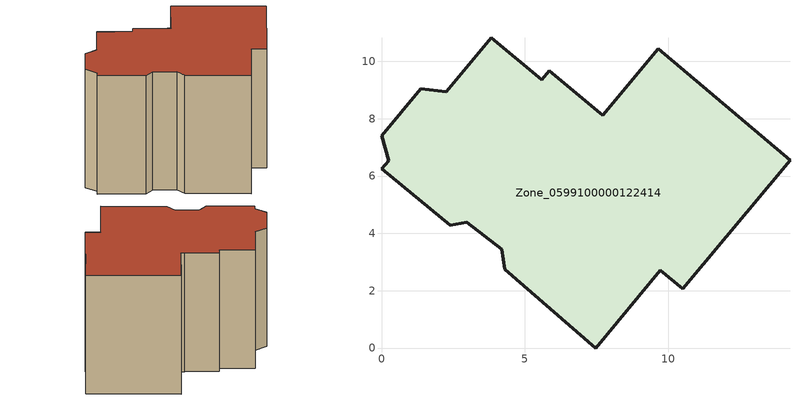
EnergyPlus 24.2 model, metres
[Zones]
Zone_0599100000122414
 floor ground (C_G): 5.85,9.67 7.52,8.28 7.72,8.12 9.66,10.45 14.25,6.56 10.5,2.07 9.73,2.71 7.47,0 4.3,2.75 4.2,3.44 2.97,4.39 2.39,4.28 0.01,6.25 0.25,6.54 0,7.41 1.37,9.04 2.26,8.95 3.83,10.82 5.59,9.36 z0
 wall outside (C_F): 2.39,4.28 2.97,4.39 4.2,3.44 4.3,2.75 7.47,0 9.73,2.71 10.5,2.07 14.25,6.56 9.66,10.45 7.72,8.12 7.52,8.28 5.85,9.67 5.59,9.36 3.83,10.82 2.26,8.95 1.37,9.04 0,7.41 0.25,6.54 0.01,6.25 2.39,4.28 z0:8.43
 roof outside (C_R): 7.52,8.28 5.85,9.67 5.59,9.36 3.83,10.82 2.26,8.95 1.37,9.04 0,7.41 0.25,6.54 0.01,6.25 2.39,4.28 2.97,4.39 4.2,3.44 4.3,2.75 7.47,0 9.73,2.71 10.5,2.07 14.25,6.56 9.66,10.45 7.72,8.12 z8.43
[BUILDING]
Pand.0599100000122414: North Axis=0; Terrain=City; Loads Convergence Tolerance Value=0.04; Temperature Convergence Tolerance Value=0.4; Solar Distribution=FullExterior; Maximum Number of Warmup Days=25; Minimum Number of Warmup Days=1
[Site:Location]
Rotterdam.The.Hague.AP_ZH_NLD Design_Conditions: Latitude=51.96; Longitude=4.45; Time Zone=1; Elevation=-4.5
[SITE:GROUNDTEMPERATURE:BUILDINGSURFACE]
18, 18, 18, 18, 18, 18, 18, 18, 18, 18, 18, 18
[MATERIAL] Thermal Absorptance=0.9; Solar Absorptance=0.7; Visible Absorptance=0.7
Name | Roughness | Thickness | Conductivity | Density | Specific Heat
G.TC.1946 | MediumSmooth | 0.15 | 1 | 540 | 1210
F.TC.1946 | Rough | 0.3 | 0.857143 | 1920 | 840
R.TC.1946 | MediumRough | 0.2 | 0.909091 | 1500 | 1000
[CONSTRUCTION]
C_G: G.TC.1946
C_F: F.TC.1946
C_R: R.TC.1946
[ZONE]
Zone_0599100000122414: Type=1; Multiplier=1; Ceiling Height=Autocalculate; Volume=Autocalculate; Floor Area=autocalculate; Part of Total Floor Area=Yes
[ZONEINFILTRATION:DESIGNFLOWRATE]
Infil_Zone_0599100000122414: Zone or ZoneList or Space or SpaceList=Zone_0599100000122414; Schedule=AlwaysOn; Design Flow Rate Calculation Method=Flow/Area; Flow Rate per Floor Area=0.003; Constant Term Coefficient=1; Temperature Term Coefficient=0; Velocity Term Coefficient=0; Velocity Squared Term Coefficient=0
[HVACTEMPLATE:ZONE:IDEALLOADSAIRSYSTEM]
Zone_0599100000122414: Maximum Heating Supply Air Temperature=50; Minimum Cooling Supply Air Temperature=13; Maximum Heating Supply Air Humidity Ratio=0.0156; Minimum Cooling Supply Air Humidity Ratio=0.0077; Heating Limit=NoLimit; Cooling Limit=NoLimit; Dehumidification Control Type=ConstantSensibleHeatRatio; Cooling Sensible Heat Ratio=0.7; Dehumidification Setpoint=60; Humidification Control Type=None; Humidification Setpoint=30; Outdoor Air Method=None; Outdoor Air Flow Rate per Person=0.00944; Outdoor Air Flow Rate per Zone Floor Area=0; Outdoor Air Flow Rate per Zone=0; Demand Controlled Ventilation Type=None; Outdoor Air Economizer Type=NoEconomizer; Heat Recovery Type=None; Sensible Heat Recovery Effectiveness=0.7; Latent Heat Recovery Effectiveness=0.65
[ZONECONTROL:THERMOSTAT]
ThermostatControl_Zone_0599100000122414: Zone or ZoneList=Zone_0599100000122414; Control Type Schedule=DualSetpointControlType; Control 1=Thermostat_Zone_0599100000122414; Temperature Difference Between Cutout And Setpoint=0
[THERMOSTATSETPOINT:DUALSETPOINT]
Thermostat_Zone_0599100000122414: Heating Setpoint Temperature Schedule=HeatingSetpoint_Zone_0599100000122414; Cooling Setpoint Temperature Schedule=CoolingSetpoint_Zone_0599100000122414
[SCHEDULE:COMPACT]
HeatingSetpoint_Zone_0599100000122414: Through: 12/31, For: AllDays, Until: 24:00, 21
CoolingSetpoint_Zone_0599100000122414: Through: 12/31, For: AllDays, Until: 24:00, 24
DualSetpointControlType: Through: 12/31, For: AllDays, Until: 24:00, 4
AlwaysOn: Through: 12/31, For: AllDays, Until: 24:00, 1
